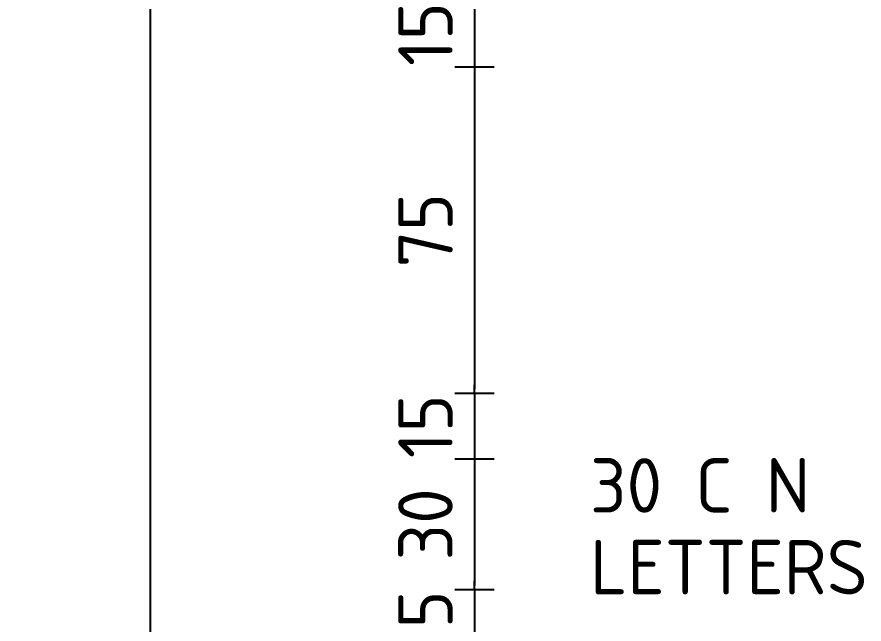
# Model space of a CAD drawing. Header units: millimetres. Extents: x 0 to 420, y 0 to 297.
# Drawn here: x 83.07 to 121.95, y 211.03 to 238.9 of the extents above; entities that cross this region are included whole.
import ezdxf

# ---------------------------------------------------------------- set-up
doc = ezdxf.new("R2010")
doc.units = ezdxf.units.MM
doc.header["$MEASUREMENT"] = 0
for name, color, linetype in [('COMMENTS', 4, 'Continuous'), ('L35', 3, 'Continuous'), ('T25', 1, 'Continuous')]:
    doc.layers.add(name, color=color, linetype=linetype)
doc.styles.add('iso', font='iso3098b.shx')
doc.dimstyles.new('signsdim', dxfattribs={"dimtxt": 2.5, "dimasz": 0.2, "dimexe": 1.5, "dimexo": 2, "dimgap": 1, "dimtad": 1, "dimlfac": 5, "dimrnd": 1, "dimtxsty": 'iso', "dimblk": 'sgndim', "dimcen": 2.5, "dimse2": 1, "dimadec": 0, "dimazin": 0, "dimtfac": 1, "dimtix": 1, "dimtmove": 0, "dimatfit": 3, "dimfxl": 1, "dimarcsym": 0})

# ---------------------------------------------------------------- blocks, each defined once
blk = doc.blocks.new('BLK3DES')
at = {"layer": 'COMMENTS', "style": 'iso'}
for s, p in [('30 C N', (0, 0)), ('LETTERS', (0, -3.75))]:
    blk.add_text(s, height=2.5, dxfattribs=at).set_placement(p)
blk = doc.blocks.new('sgndim')
for p, q in [((0, 4.5), (0, -4.5)), ((0, 0), (-1, 0))]:
    blk.add_line(p, q)
blk = doc.blocks.new('*D30')
at = {"layer": 'DEFPOINTS', "color": 0, "transparency": 16777216}
for p in [(89.192, 212.61), (89.192, 209.61), (104.068, 209.61)]:
    blk.add_point(p, dxfattribs=at)
at = {"layer": 'T25', "color": 0, "lineweight": -2, "transparency": 16777216}
for p, q in [((104.068, 212.81), (104.068, 213.01)), ((104.068, 212.61), (104.068, 209.61)), ((104.068, 209.41), (104.068, 209.21))]:
    blk.add_line(p, q, dxfattribs=at)
at = {"layer": 'T25', "color": 0, "lineweight": -2, "transparency": 16777216, "xscale": 0.2, "yscale": 0.2, "zscale": 0.2}
for p, rotation in [((104.068, 212.61), 270), ((104.068, 209.61), 90)]:
    blk.add_blockref('sgndim', p, dxfattribs=dict(at, rotation=rotation))
at = {"layer": 'T25', "color": 0, "transparency": 16777216, "insert": (101.818, 211.11), "char_height": 2.5, "attachment_point": 5, "rotation": 90, "style": 'iso'}
blk.add_mtext('15', dxfattribs=at)
blk = doc.blocks.new('*D31')
at = {"layer": 'DEFPOINTS', "color": 0, "transparency": 16777216}
for p in [(89.192, 218.61), (89.192, 212.61), (104.068, 212.61)]:
    blk.add_point(p, dxfattribs=at)
at = {"layer": 'T25', "color": 0, "lineweight": -2, "transparency": 16777216}
blk.add_line((104.068, 218.41), (104.068, 212.81), dxfattribs=at)
at = {"layer": 'T25', "color": 0, "lineweight": -2, "transparency": 16777216, "xscale": 0.2, "yscale": 0.2, "zscale": 0.2}
for p, rotation in [((104.068, 218.61), 90), ((104.068, 212.61), 270)]:
    blk.add_blockref('sgndim', p, dxfattribs=dict(at, rotation=rotation))
at = {"layer": 'T25', "color": 0, "transparency": 16777216, "insert": (101.818, 215.61), "char_height": 2.5, "attachment_point": 5, "rotation": 90, "style": 'iso'}
blk.add_mtext('30', dxfattribs=at)
blk = doc.blocks.new('*D32')
at = {"layer": 'DEFPOINTS', "color": 0, "transparency": 16777216}
for p in [(89.192, 221.61), (89.192, 218.61), (104.068, 218.61)]:
    blk.add_point(p, dxfattribs=at)
at = {"layer": 'T25', "color": 0, "lineweight": -2, "transparency": 16777216}
for p, q in [((104.068, 221.81), (104.068, 222.01)), ((104.068, 221.61), (104.068, 218.61)), ((104.068, 218.41), (104.068, 218.21))]:
    blk.add_line(p, q, dxfattribs=at)
at = {"layer": 'T25', "color": 0, "lineweight": -2, "transparency": 16777216, "xscale": 0.2, "yscale": 0.2, "zscale": 0.2}
for p, rotation in [((104.068, 221.61), 270), ((104.068, 218.61), 90)]:
    blk.add_blockref('sgndim', p, dxfattribs=dict(at, rotation=rotation))
at = {"layer": 'T25', "color": 0, "transparency": 16777216, "insert": (101.818, 220.11), "char_height": 2.5, "attachment_point": 5, "rotation": 90, "style": 'iso'}
blk.add_mtext('15', dxfattribs=at)
blk = doc.blocks.new('*D33')
at = {"layer": 'DEFPOINTS', "color": 0, "transparency": 16777216}
for p in [(89.192, 236.61), (89.192, 221.61), (104.068, 221.61)]:
    blk.add_point(p, dxfattribs=at)
at = {"layer": 'T25', "color": 0, "lineweight": -2, "transparency": 16777216}
blk.add_line((104.068, 236.41), (104.068, 221.81), dxfattribs=at)
at = {"layer": 'T25', "color": 0, "lineweight": -2, "transparency": 16777216, "xscale": 0.2, "yscale": 0.2, "zscale": 0.2}
for p, rotation in [((104.068, 236.61), 90), ((104.068, 221.61), 270)]:
    blk.add_blockref('sgndim', p, dxfattribs=dict(at, rotation=rotation))
at = {"layer": 'T25', "color": 0, "transparency": 16777216, "insert": (101.818, 229.11), "char_height": 2.5, "attachment_point": 5, "rotation": 90, "style": 'iso'}
blk.add_mtext('75', dxfattribs=at)
blk = doc.blocks.new('*D34')
at = {"layer": 'DEFPOINTS', "color": 0, "transparency": 16777216}
for p in [(89.192, 239.61), (89.192, 236.61), (104.068, 236.61)]:
    blk.add_point(p, dxfattribs=at)
at = {"layer": 'T25', "color": 0, "lineweight": -2, "transparency": 16777216}
for p, q in [((104.068, 239.81), (104.068, 240.01)), ((104.068, 239.61), (104.068, 236.61)), ((104.068, 236.41), (104.068, 236.21))]:
    blk.add_line(p, q, dxfattribs=at)
at = {"layer": 'T25', "color": 0, "lineweight": -2, "transparency": 16777216, "xscale": 0.2, "yscale": 0.2, "zscale": 0.2}
for p, rotation in [((104.068, 239.61), 270), ((104.068, 236.61), 90)]:
    blk.add_blockref('sgndim', p, dxfattribs=dict(at, rotation=rotation))
at = {"layer": 'T25', "color": 0, "transparency": 16777216, "insert": (101.818, 238.11), "char_height": 2.5, "attachment_point": 5, "rotation": 90, "style": 'iso'}
blk.add_mtext('15', dxfattribs=at)

msp = doc.modelspace()

# ---------------------------------------------------------------- linework, layer by layer
at = {"layer": 'L35'}
msp.add_lwpolyline([(44.1924, 187.6879), (44.1924, 267.6879, -0.4142136), (49.1924, 272.6879), (84.1924, 272.6879, -0.4142136), (89.1924, 267.6879), (89.1924, 187.6879, -0.4142136), (84.1924, 182.6879), (49.1924, 182.6879, -0.4142136)], format="xyb", close=True, dxfattribs=at)

# ---------------------------------------------------------------- block references
msp.add_blockref('BLK3DES', (109.372, 216.1468), dxfattribs=at)

# ---------------------------------------------------------------- dimensions: what is measured, and where the dimension line sits
at = {"layer": 'T25'}
for base, p1, p2, picture, middle in [((104.0676, 236.6098), (89.1924, 239.6098), (89.1924, 236.6098), '*D34', (101.8176, 238.1098)), ((104.0676, 221.6098), (89.1924, 236.6098), (89.1924, 221.6098), '*D33', (101.8176, 229.1098)), ((104.0676, 218.6098), (89.1924, 221.6098), (89.1924, 218.6098), '*D32', (101.8176, 220.1098)), ((104.0676, 212.6098), (89.1924, 218.6098), (89.1924, 212.6098), '*D31', (101.8176, 215.6098)), ((104.0676, 209.6098), (89.1924, 212.6098), (89.1924, 209.6098), '*D30', (101.8176, 211.1098))]:
    dim = msp.add_linear_dim(base=base, p1=p1, p2=p2, angle=90, dimstyle='signsdim', override={"dimse1": 1}, dxfattribs=at)
    dim.commit()
    dim.dimension.update_dxf_attribs({"geometry": picture, "text_midpoint": middle})

doc.saveas('drawing.dxf')
